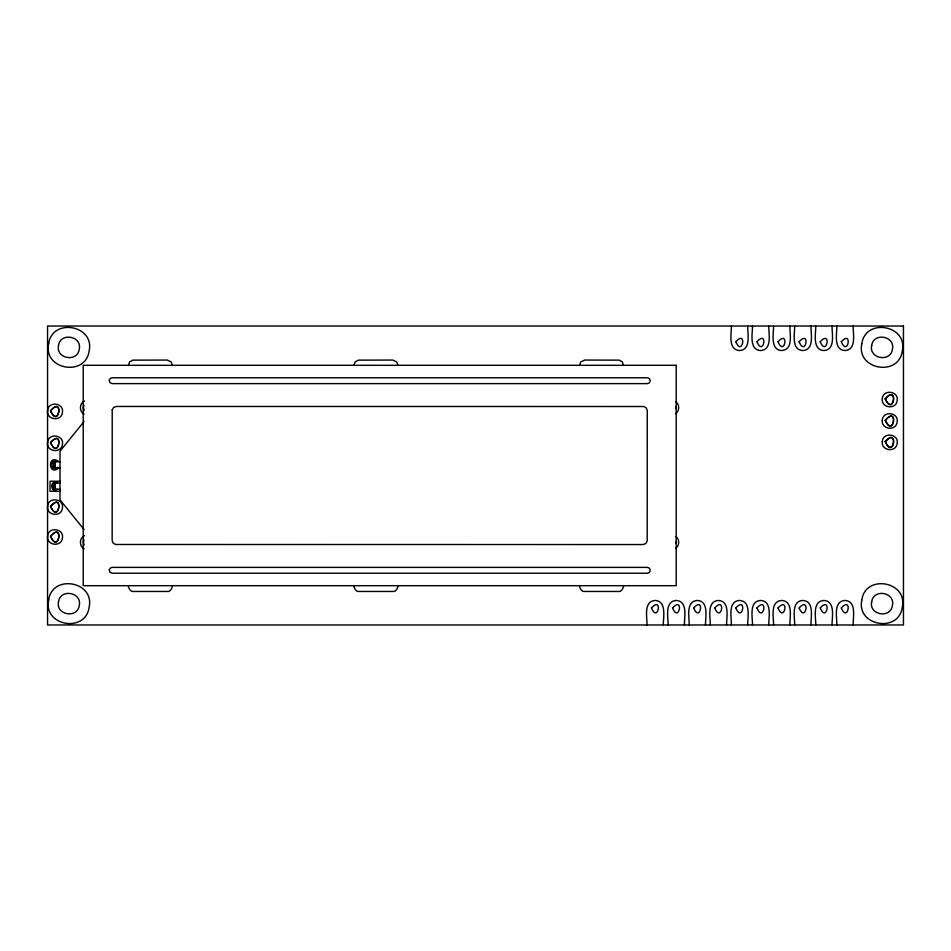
<?xml version="1.0" encoding="UTF-8"?>
<svg xmlns="http://www.w3.org/2000/svg" width="951" height="951" viewBox="0 0 951 951"><rect width="100%" height="100%" fill="white"/><g stroke="black" fill="none" stroke-linecap="round" stroke-linejoin="round"><path stroke-width="1.43" d="M172.369 365.303L171.156 361.915L167.186 360.06L132.7 360.144L129.621 361.915L128.409 365.303M397.946 365.303L396.733 361.915L392.751 360.06L358.277 360.144L355.199 361.915L353.986 365.303M623.523 365.303L622.311 361.915L619.232 360.144L584.746 360.06L580.776 361.915L579.551 365.303M676.209 548.953L676.22 547.895C679.668 545.101 679.49 539.253 675.995 536.566M128.409 586.28C127.862 585.305 129.918 592.794 133.604 591.463L167.186 591.463C170.883 592.877 172.892 585.174 172.369 586.28M353.986 586.28C353.439 585.305 355.484 592.794 359.169 591.463L392.751 591.463C396.448 592.877 398.469 585.174 397.946 586.28M579.551 586.28C579.004 585.305 581.061 592.794 584.746 591.463L618.328 591.463C622.025 592.877 624.046 585.174 623.523 586.28M83.997 405.316L83.343 407.824L84.175 410.261M83.997 540.013L83.343 542.51L84.175 544.959M57.048 461.699C53.66 459.262 49.321 464.29 52.198 467.286M59.235 467.512C48.453 477.723 46.884 452.89 58.867 461.663M52.198 462.4C48.893 465.883 54.861 471.054 57.845 467.286M84.092 421.507L60.008 451.19L60.008 499.857L84.092 529.541M675.662 413.697C679.573 411.058 679.751 404.734 675.995 401.869M675.662 548.394L676.327 547.859M57.429 489.123C49.868 493.985 49.868 478.543 57.429 483.393M84.532 400.953C79.23 403.26 78.992 411.557 84.152 414.16M84.532 535.639C79.23 537.945 78.992 546.243 84.152 548.858M56.299 468.356L52.578 467.666M60.008 461.675L53.363 461.675L53.363 467.904L60.008 467.904M60.008 481.254L50.046 481.254L50.046 491.263L60.008 491.263M60.008 483.096L53.363 483.096L53.363 489.325L60.008 489.325M675.697 407.004L675.685 408.454L675.685 406.873M853.166 326.027C852.94 333.302 856.934 349.837 844.999 350.55C833.052 349.837 837.046 333.302 836.832 326.027M853.166 624.973C852.94 617.698 856.934 601.163 844.999 600.45C833.052 601.163 837.046 617.698 836.832 624.973M832.066 326.027C831.852 333.302 835.846 349.837 823.899 350.55C811.964 349.837 815.958 333.302 815.744 326.027M832.066 624.973C831.852 617.698 835.846 601.163 823.899 600.45C811.964 601.163 815.958 617.698 815.744 624.973M810.977 326.027C810.763 333.302 814.757 349.837 802.81 350.55C790.875 349.837 794.87 333.302 794.644 326.027M810.977 624.973C810.763 617.698 814.757 601.163 802.81 600.45C790.875 601.163 794.87 617.698 794.644 624.973M789.889 326.027C789.663 333.302 793.657 349.837 781.722 350.55C769.775 349.837 773.769 333.302 773.555 326.027M789.889 624.973C789.663 617.698 793.657 601.163 781.722 600.45C769.775 601.163 773.769 617.698 773.555 624.973M768.788 326.027C768.574 333.302 772.569 349.837 760.634 350.55C748.687 349.837 752.681 333.302 752.467 326.027M768.788 624.973C768.574 617.698 772.569 601.163 760.634 600.45C748.687 601.163 752.681 617.698 752.467 624.973M747.7 326.027C747.486 333.302 751.48 349.837 739.533 350.55C727.598 349.837 731.592 333.302 731.367 326.027M747.7 624.973C747.486 617.698 751.48 601.163 739.533 600.45C727.598 601.163 731.592 617.698 731.367 624.973M726.612 624.973C726.386 617.698 730.38 601.163 718.445 600.45C706.498 601.163 710.492 617.698 710.278 624.973M705.511 624.973C705.297 617.698 709.291 601.163 697.356 600.45C685.409 601.163 689.404 617.698 689.19 624.973M684.423 624.973C684.209 617.698 688.203 601.163 676.256 600.45C664.321 601.163 668.315 617.698 668.089 624.973M663.334 624.973C663.109 617.698 667.103 601.163 655.168 600.45C643.221 601.163 647.215 617.698 647.001 624.973M55.027 461.675L55.027 467.904M55.027 483.096L55.027 489.325M54.73 461.675L54.73 467.904M54.73 483.096L54.73 489.325M54.457 461.675L54.457 467.904M54.457 483.096L54.457 489.325M54.195 461.675L54.195 467.904M54.195 483.096L54.195 489.325M53.957 461.675L53.957 467.904M53.957 483.096L53.957 489.325M53.755 461.675L53.755 467.904M53.755 483.096L53.755 489.325M53.589 461.675L53.458 467.904M53.589 483.096L53.458 489.325M47.574 410.749C46.326 420.057 61.542 421.816 62.421 412.461C64.252 402.701 48.002 400.846 47.574 410.749M47.574 442.643C46.326 451.939 61.542 453.698 62.421 444.343C64.252 434.595 48.002 432.729 47.574 442.643M47.574 506.419C46.326 515.715 61.542 517.475 62.421 508.119C64.252 498.372 48.002 496.505 47.574 506.419M47.574 536.316C46.326 545.612 61.542 547.372 62.421 538.016C64.252 528.269 48.002 526.402 47.574 536.316M882.302 398.873C881.054 408.181 896.258 409.94 897.15 400.585C898.98 390.837 882.718 388.971 882.302 398.873M882.302 420.283C881.054 429.579 896.258 431.35 897.15 421.994C898.98 412.235 882.718 410.368 882.302 420.283M882.302 441.692C881.054 450.988 896.258 452.759 897.15 443.392C898.98 433.644 882.718 431.778 882.302 441.692M50.569 410.903C59.295 429.174 63.527 395.01 50.569 410.903M50.569 442.786C59.295 461.057 63.527 426.892 50.569 442.786M50.569 506.562C59.295 524.833 63.527 490.668 50.569 506.562M50.569 536.459C59.295 554.73 63.527 520.566 50.569 536.459M885.286 399.028C894.023 417.299 898.255 383.134 885.286 399.028M885.286 420.437C894.023 438.708 898.255 404.544 885.286 420.437M885.286 441.846C894.023 460.118 898.255 425.941 885.286 441.846M48.656 343.798C42.926 369.666 85.673 377.202 89.132 350.943C94.862 325.076 52.115 317.539 48.656 343.798M50.605 410.618C58.391 429.543 64.395 395.497 50.605 410.618M58.51 345.534C55.562 358.812 77.507 362.676 79.278 349.195C82.214 335.929 60.282 332.065 58.51 345.534M50.605 442.5C58.391 461.425 64.395 427.379 50.605 442.5M50.605 506.277C58.391 525.202 64.395 491.156 50.605 506.277M50.605 536.174C58.391 555.099 64.395 521.053 50.605 536.174M48.656 600.057C42.926 625.924 85.673 633.461 89.132 607.202C94.862 581.334 52.115 573.798 48.656 600.057M58.51 601.805C55.562 615.071 77.507 618.935 79.278 605.466C82.214 592.188 60.282 588.324 58.51 601.805M109.27 380.186L109.912 382.575L112.159 383.622L647.274 383.622C651.043 383.776 651.043 377.595 647.274 377.761L112.159 377.761L110.28 378.45L109.27 380.186M112.218 409.881L112.159 540.394L113.121 543.069L115.582 544.483L643.114 544.543L645.788 543.58L647.203 541.119L647.274 410.606L646.3 407.931L643.839 406.517L116.307 406.457L113.644 407.42L112.218 409.881M109.27 569.804L109.912 572.193L112.159 573.239L647.274 573.239C651.043 573.405 651.043 567.224 647.274 567.378L112.159 567.378L110.28 568.068L109.27 569.804M651.483 607.962C657.973 623.737 662.978 595.362 651.483 607.962M675.757 542.343L675.685 543.128L675.697 541.69L675.757 542.343M672.583 607.962C679.062 623.737 684.066 595.362 672.583 607.962M693.671 607.962C700.162 623.737 705.167 595.362 693.671 607.962M735.86 341.742C742.339 357.505 747.343 329.129 735.86 341.742M714.76 607.962C721.25 623.737 726.255 595.362 714.76 607.962M756.948 341.742C763.439 357.505 768.444 329.129 756.948 341.742M735.86 607.962C742.339 623.737 747.343 595.362 735.86 607.962M778.037 341.742C784.527 357.505 789.532 329.129 778.037 341.742M756.948 607.962C763.439 623.737 768.444 595.362 756.948 607.962M799.137 341.742C805.616 357.505 810.621 329.129 799.137 341.742M778.037 607.962C784.527 623.737 789.532 595.362 778.037 607.962M820.226 341.742C826.716 357.505 831.709 329.129 820.226 341.742M799.137 607.962C805.616 623.737 810.621 595.362 799.137 607.962M841.314 341.742C847.805 357.505 852.809 329.129 841.314 341.742M820.226 607.962C826.716 623.737 831.709 595.362 820.226 607.962M861.82 343.798C856.09 369.666 898.838 377.202 902.297 350.943C908.027 325.076 865.279 317.539 861.82 343.798M841.314 607.962C847.805 623.737 852.809 595.362 841.314 607.962M871.675 345.534C868.727 358.812 890.671 362.676 892.442 349.195C895.378 335.929 873.446 332.065 871.675 345.534M861.82 600.057C856.09 625.924 898.838 633.461 902.297 607.202C908.027 581.334 865.279 573.798 861.82 600.057M885.333 398.742C893.12 417.667 899.123 383.622 885.333 398.742M885.333 420.152C893.12 439.077 899.123 405.031 885.333 420.152M885.333 441.549C893.12 460.474 899.123 426.428 885.333 441.549M871.675 601.805C868.727 615.071 890.671 618.935 892.442 605.466C895.378 592.188 873.446 588.324 871.675 601.805M903.45 326.027L47.55 326.027L47.55 624.973L903.45 624.973L903.45 326.027M676.197 365.303L83.224 365.303L83.224 585.697L676.197 585.697L676.197 365.303"/></g></svg>
